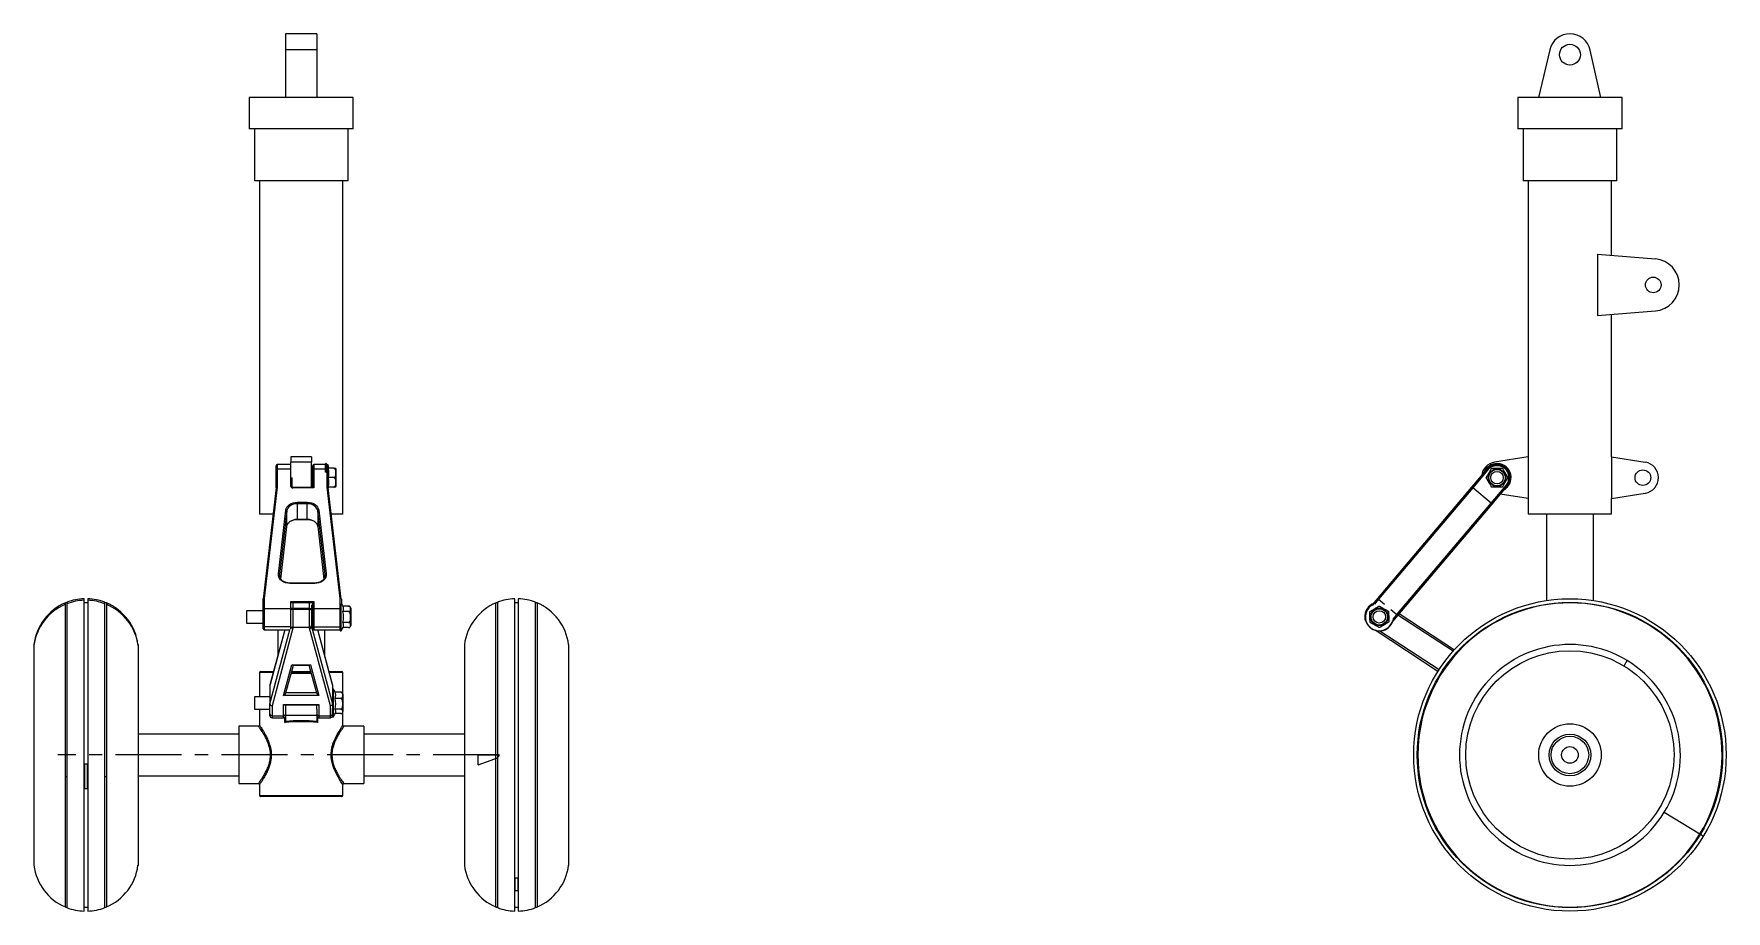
# Model space of a CAD drawing. Header units: millimetres. Extents: x 1 to 1184, y 0 to 836.
# Drawn here: x 286.6 to 611.5, y 415.4 to 583.8 of the extents above; entities that cross this region are included whole.
import ezdxf

# ---------------------------------------------------------------- set-up
doc = ezdxf.new("R2010")
doc.units = ezdxf.units.MM
doc.linetypes.add('CENTERX2', pattern=[20.32, 12.7, -2.54, 2.54, -2.54])

msp = doc.modelspace()

# ---------------------------------------------------------------- linework, layer by layer
at = {"color": 7, "linetype": 'Continuous', "lineweight": 25}
for p, q in [((340.9, 583.84), (334.9, 583.84)), ((334.9, 583.84), (334.9, 580.76)), ((340.9, 583.84), (340.9, 580.76)), ((340.9, 580.76), (334.9, 580.76)), ((334.9, 580.76), (334.9, 571.63)), ((340.9, 580.76), (340.9, 571.63)), ((577.59, 580.76), (575.42, 571.63)), ((587.42, 571.63), (585.38, 580.72)), ((327.9, 571.63), (327.9, 565.63)), ((347.9, 571.63), (327.9, 571.63)), ((347.9, 565.63), (347.9, 571.63)), ((571.48, 571.63), (571.48, 565.63)), ((591.48, 571.63), (571.48, 571.63)), ((591.48, 565.63), (591.48, 571.63)), ((347.9, 565.63), (327.9, 565.63)), ((328.9, 565.63), (328.9, 555.63)), ((346.9, 555.63), (346.9, 565.63)), ((591.48, 565.63), (571.48, 565.63)), ((572.48, 565.63), (572.48, 555.63)), ((590.48, 555.63), (590.48, 565.63)), ((346.9, 555.63), (328.9, 555.63)), ((329.9, 555.63), (329.9, 491.63)), ((345.9, 491.63), (345.9, 555.63)), ((590.48, 555.63), (572.48, 555.63)), ((573.48, 555.63), (573.48, 502.63)), ((589.48, 541.3), (589.48, 555.63)), ((586.77, 541.53), (586.77, 529.74)), ((586.77, 541.53), (597.89, 540.62)), ((586.77, 529.74), (597.89, 530.65)), ((589.48, 502.63), (589.48, 529.96)), ((333.1, 500.12), (333.1, 500.93)), ((335.9, 501.13), (333.3, 501.13)), ((333.3, 501.13), (333.3, 500.25)), ((339.9, 502.63), (335.9, 502.63)), ((335.9, 502.63), (335.9, 501.59)), ((339.9, 501.59), (335.9, 501.59)), ((335.9, 498.98), (335.9, 501.59)), ((339.9, 502.63), (339.9, 501.59)), ((339.9, 496.73), (339.9, 501.59)), ((340.1, 500.12), (340.1, 500.93)), ((342.56, 501.13), (340.3, 501.13)), ((340.3, 501.13), (340.3, 500.25)), ((342.56, 499.7), (342.56, 501.23)), ((342.74, 499.56), (342.74, 501.29)), ((342.9, 501.13), (342.85, 501.13)), ((342.9, 500.25), (342.9, 501.13)), ((343.1, 500.93), (343.1, 500.12)), ((344.16, 500.43), (343.1, 500.43)), ((573.48, 502.63), (567, 501.59)), ((569.09, 500.54), (568.96, 500.39)), ((573.48, 502.63), (573.48, 494.63)), ((589.48, 502.63), (595.95, 501.59)), ((589.48, 502.63), (589.48, 494.63)), ((333.1, 496.69), (333.1, 500.12)), ((333.3, 500.25), (333.3, 496.8)), ((335.9, 500.25), (333.3, 500.25)), ((335.9, 496.96), (335.9, 498.98)), ((336.1, 498.65), (336.1, 496.83)), ((340.1, 499.83), (339.9, 499.83)), ((339.9, 497.43), (340.1, 497.43)), ((340.1, 496.73), (340.1, 500.12)), ((340.3, 500.25), (340.3, 496.66)), ((342.56, 500.25), (340.3, 500.25)), ((342.9, 500.25), (342.85, 500.25)), ((342.9, 496.8), (342.9, 500.25)), ((343.1, 500.12), (343.1, 496.69)), ((344.16, 498.63), (343.1, 498.63)), ((344.56, 500.31), (344.56, 496.95)), ((562.66, 496.8), (565.57, 500.25)), ((565.72, 500.12), (562.82, 496.68)), ((565.57, 500.25), (565.72, 500.12)), ((566.33, 493.71), (569.23, 497.15)), ((569.39, 497.02), (569.23, 497.15)), ((333.1, 496.69), (330.6, 475.31)), ((333.3, 496.8), (330.8, 475.42)), ((340.14, 496.73), (336.3, 496.73)), ((336.3, 496.73), (336.3, 496.66)), ((340.3, 496.66), (336.3, 496.66)), ((337.13, 493.91), (339.06, 493.91)), ((337.13, 493.91), (337.13, 493.63)), ((339.06, 493.91), (339.06, 493.63)), ((345.4, 475.42), (342.9, 496.8)), ((344.16, 496.83), (343.1, 496.83)), ((345.59, 475.31), (343.1, 496.69)), ((544.58, 475.42), (562.66, 496.8)), ((562.82, 496.68), (544.74, 475.3)), ((566.33, 493.71), (562.82, 496.68)), ((569.39, 497.02), (566.48, 493.57)), ((573.48, 494.63), (568.1, 495.49)), ((573.48, 494.63), (573.48, 491.63)), ((589.48, 494.63), (595.95, 495.67)), ((589.48, 491.63), (589.48, 494.63)), ((332.51, 491.63), (329.9, 491.63)), ((333.51, 480.16), (334.94, 492.38)), ((335.14, 492.23), (333.71, 480.02)), ((335.14, 489.26), (335.14, 492.23)), ((337.13, 493.63), (337.13, 490.66)), ((339.06, 493.63), (337.13, 493.63)), ((337.13, 490.66), (339.06, 490.66)), ((337.13, 490.66), (337.13, 490.61)), ((339.06, 490.66), (339.06, 493.63)), ((339.06, 490.66), (339.06, 490.61)), ((342.49, 480.02), (341.06, 492.23)), ((341.06, 492.23), (341.06, 489.26)), ((341.26, 492.38), (342.68, 480.16)), ((345.9, 491.63), (343.69, 491.63)), ((548.26, 472.33), (566.33, 493.71)), ((566.48, 493.57), (548.4, 472.19)), ((589.48, 491.63), (573.48, 491.63)), ((576.98, 491.63), (576.98, 475.05)), ((585.98, 475.05), (585.98, 491.63)), ((333.96, 479.17), (335.14, 489.26)), ((333.96, 479.17), (335.13, 489.25)), ((335.13, 489.25), (335.14, 489.26)), ((337.13, 490.61), (339.06, 490.61)), ((341.06, 489.26), (341.06, 489.25)), ((341.06, 489.26), (342.24, 479.16)), ((341.06, 489.25), (342.24, 479.16)), ((333.71, 480.02), (333.71, 479.74)), ((340.49, 478.4), (335.7, 478.4)), ((335.7, 478.4), (335.7, 478.33)), ((340.49, 478.33), (335.7, 478.33)), ((340.49, 478.4), (340.49, 478.33)), ((342.49, 479.76), (342.49, 480.02)), ((342.49, 479.7), (342.49, 480.02)), ((292.91, 474.59), (292.63, 474.59)), ((292.63, 474.3), (292.63, 474.59)), ((292.91, 474.71), (292.91, 474.42)), ((292.91, 474.42), (292.91, 416.08)), ((296.21, 475.09), (296.21, 475.39)), ((296.21, 415.4), (296.21, 475.09)), ((296.91, 474.59), (296.21, 474.59)), ((296.91, 475.39), (296.91, 475.09)), ((296.91, 475.09), (296.91, 415.4)), ((300.21, 474.42), (300.21, 474.71)), ((300.5, 474.59), (300.21, 474.59)), ((300.21, 416.08), (300.21, 474.42)), ((300.5, 474.59), (300.5, 474.3)), ((330.6, 473.39), (330.6, 475.29)), ((330.8, 475.42), (330.8, 473.52)), ((335.9, 474.88), (340.3, 474.88)), ((335.9, 473.52), (335.9, 474.88)), ((336.1, 474.6), (336.1, 474.52)), ((340.1, 474.6), (336.1, 474.6)), ((336.3, 474.59), (336.3, 473.52)), ((339.5, 473.52), (339.5, 474.59)), ((340.1, 473.39), (340.1, 474.6)), ((340.3, 474.88), (340.3, 473.52)), ((345.4, 474.06), (345.4, 475.42)), ((345.6, 475.29), (345.6, 474.36)), ((375.58, 474.59), (375.29, 474.59)), ((375.29, 416.19), (375.29, 474.59)), ((375.58, 474.71), (375.58, 416.08)), ((378.88, 415.4), (378.88, 475.39)), ((379.58, 474.59), (378.88, 474.59)), ((379.58, 475.39), (379.58, 415.4)), ((382.88, 416.08), (382.88, 474.71)), ((383.17, 474.59), (382.88, 474.59)), ((383.17, 474.59), (383.17, 416.19)), ((543.63, 474.3), (544.58, 475.42)), ((544.73, 475.29), (543.95, 474.36)), ((544.58, 475.42), (544.73, 475.29)), ((544.74, 475.3), (544.73, 475.29)), ((545.84, 474.35), (544.73, 475.29)), ((544.74, 475.3), (545.89, 474.33)), ((292.63, 441.27), (292.63, 474.3)), ((300.5, 474.3), (300.5, 441.27)), ((330.6, 473.09), (327.4, 473.09)), ((327.4, 473.09), (327.4, 470.71)), ((330.6, 470.15), (330.6, 473.39)), ((330.8, 473.52), (330.8, 469.99)), ((330.8, 473.52), (335.9, 473.52)), ((335.9, 469.99), (335.9, 473.52)), ((335.9, 473.52), (335.91, 473.52)), ((336.3, 473.52), (336.3, 473.35)), ((339.5, 473.52), (336.3, 473.52)), ((336.3, 473.35), (336.3, 469.89)), ((336.3, 473.35), (339.5, 473.35)), ((339.5, 473.35), (339.5, 473.52)), ((339.5, 469.89), (339.5, 473.35)), ((339.9, 474.24), (339.9, 473.3)), ((339.9, 473.3), (339.9, 473.13)), ((339.9, 473.13), (339.9, 470.22)), ((340.1, 473.1), (339.9, 473.1)), ((340.1, 470.15), (340.1, 473.39)), ((340.3, 473.52), (340.3, 469.99)), ((340.3, 473.52), (345.4, 473.52)), ((345.4, 469.3), (345.4, 474.06)), ((345.58, 474.18), (345.58, 474.34)), ((345.58, 469.25), (345.58, 474.18)), ((347, 473.98), (345.91, 473.98)), ((347, 472.91), (345.91, 472.91)), ((347.4, 473.58), (347.4, 470.23)), ((542.49, 473.35), (542.6, 473.52)), ((542.57, 473.3), (542.49, 473.35)), ((542.6, 473.52), (542.68, 473.46)), ((543.51, 474.18), (543.82, 474.34)), ((547.11, 473.31), (548.26, 472.33)), ((548.25, 472.32), (547.13, 473.26)), ((548.4, 472.19), (547.45, 471.07)), ((547.46, 471.39), (548.25, 472.32)), ((548.26, 472.33), (548.25, 472.32)), ((548.25, 472.32), (548.4, 472.19)), ((559.03, 465.29), (548.42, 472.22)), ((548.68, 472.53), (559.3, 465.59)), ((327.4, 470.71), (330.6, 470.71)), ((330.6, 469.6), (330.6, 470.15)), ((335.9, 469.99), (330.8, 469.99)), ((330.8, 469.99), (330.8, 469.4)), ((330.8, 469.4), (335.7, 469.4)), ((331.9, 455.18), (335.72, 469.41)), ((334.73, 469.4), (331.9, 458.86)), ((334.72, 469.4), (331.91, 458.94)), ((336.3, 469.71), (332.3, 454.83)), ((333.4, 469.4), (333.4, 464.48)), ((335.9, 469.56), (335.9, 469.99)), ((339.5, 469.89), (336.3, 469.89)), ((336.3, 469.89), (336.3, 469.71)), ((339.5, 469.71), (339.5, 469.89)), ((343.5, 454.83), (339.5, 469.71)), ((339.9, 470.7), (340.1, 470.7)), ((339.9, 470.22), (339.9, 470.06)), ((339.9, 470.06), (343.9, 455.18)), ((340.1, 469.6), (340.1, 470.15)), ((340.3, 469.99), (345.4, 469.99)), ((340.3, 469.99), (340.3, 469.4)), ((340.3, 469.4), (345.4, 469.4)), ((343.9, 458.86), (341.06, 469.4)), ((343.89, 458.94), (341.07, 469.4)), ((342.4, 464.48), (342.4, 469.4)), ((347, 470.83), (345.91, 470.83)), ((347, 469.83), (345.91, 469.83)), ((347.12, 469.85), (347.15, 469.86)), ((556.14, 461.44), (544.07, 469.33)), ((544.99, 469.21), (556.35, 461.78)), ((286.56, 466.59), (286.56, 466.38)), ((286.56, 466.38), (286.56, 442.4)), ((306.56, 466.59), (306.56, 466.38)), ((306.56, 466.38), (306.56, 442.4)), ((369.23, 466.59), (369.23, 424.19)), ((389.23, 466.59), (389.23, 424.19)), ((330.1, 461.39), (332.57, 461.39)), ((334.51, 456.81), (336.1, 462.72)), ((334.97, 457.29), (336.41, 462.66)), ((336.07, 461.39), (339.72, 461.39)), ((336.1, 462.72), (339.69, 462.72)), ((336.29, 462.66), (339.5, 462.66)), ((339.38, 462.66), (340.83, 457.29)), ((339.69, 462.72), (341.28, 456.81)), ((343.23, 461.39), (345.7, 461.39)), ((591.86, 462.49), (592.48, 463.51)), ((329.9, 461.19), (329.9, 456.58)), ((332.51, 461.19), (329.9, 461.19)), ((331.9, 458.86), (331.9, 455.18)), ((339.82, 461.05), (335.98, 461.05)), ((339.77, 461.23), (336.02, 461.23)), ((345.9, 461.19), (343.28, 461.19)), ((343.9, 458.86), (343.9, 455.18)), ((345.9, 457.07), (345.9, 461.19)), ((331.9, 456.58), (328.9, 456.58)), ((328.9, 456.58), (328.9, 454.2)), ((331.9, 453.27), (331.9, 455.18)), ((334.5, 452.93), (334.5, 455.06)), ((334.5, 455.06), (341.3, 455.06)), ((341.28, 456.81), (334.51, 456.81)), ((334.71, 455), (341.08, 455)), ((334.9, 455), (334.9, 454.2)), ((334.99, 457.37), (340.81, 457.37)), ((340.9, 454.2), (340.9, 455)), ((341.3, 455.06), (341.3, 452.93)), ((343.9, 455.18), (343.9, 454.31)), ((344.08, 455.12), (344.08, 458.05)), ((344.08, 452.74), (344.08, 455.12)), ((345.5, 457.46), (344.41, 457.46)), ((345.5, 456.24), (344.41, 456.24)), ((345.9, 457.07), (345.9, 453.71)), ((328.9, 454.2), (331.9, 454.2)), ((329.9, 454.2), (329.9, 451.09)), ((331.9, 452.92), (331.9, 453.27)), ((332.3, 454.83), (332.3, 452.93)), ((332.3, 452.93), (334.5, 452.93)), ((332.3, 452.93), (332.3, 452.52)), ((332.3, 452.52), (334.5, 452.52)), ((334.5, 452.52), (334.5, 452.93)), ((334.77, 451.6), (334.77, 452.64)), ((334.9, 454.2), (334.9, 452.98)), ((340.9, 452.98), (334.9, 452.98)), ((334.9, 452.98), (334.9, 451.81)), ((334.9, 451.8), (334.9, 451.81)), ((340.9, 454.2), (340.9, 452.98)), ((340.9, 452.98), (340.9, 451.81)), ((340.9, 451.81), (340.9, 451.8)), ((341.02, 452.64), (341.02, 451.6)), ((341.3, 452.93), (343.5, 452.93)), ((341.3, 452.93), (341.3, 452.52)), ((341.3, 452.52), (343.5, 452.52)), ((343.5, 452.93), (343.5, 454.83)), ((343.5, 452.52), (343.5, 452.93)), ((343.9, 452.79), (343.9, 454.31)), ((345.5, 454.17), (344.41, 454.17)), ((345.5, 453.33), (344.42, 453.33)), ((345.9, 451.09), (345.9, 453.71)), ((325.9, 449.39), (306.56, 449.39)), ((329.7, 450.89), (325.9, 450.89)), ((325.9, 450.89), (325.9, 439.89)), ((349.9, 450.89), (346.1, 450.89)), ((349.9, 450.89), (349.9, 439.89)), ((369.23, 449.39), (349.9, 449.39)), ((286.56, 442.4), (286.56, 424.19)), ((296.32, 443.68), (296.8, 443.68)), ((296.32, 441.27), (296.32, 443.68)), ((296.8, 443.68), (296.8, 441.27)), ((306.56, 442.4), (306.56, 424.19)), ((583.39, 441.89), (583.4, 441.89)), ((292.63, 416.19), (292.63, 441.27)), ((292.63, 441.27), (292.91, 441.27)), ((296.21, 441.27), (296.32, 441.27)), ((296.32, 438.9), (296.32, 441.27)), ((296.8, 438.9), (296.32, 438.9)), ((296.8, 441.27), (296.8, 438.9)), ((296.8, 441.27), (296.91, 441.27)), ((300.21, 441.27), (300.5, 441.27)), ((300.5, 441.27), (300.5, 416.19)), ((306.56, 441.39), (325.9, 441.39)), ((325.9, 439.89), (329.71, 439.89)), ((329.9, 439.71), (329.9, 437.59)), ((345.9, 437.59), (345.9, 439.71)), ((346.08, 439.89), (349.9, 439.89)), ((349.9, 441.39), (369.23, 441.39)), ((582.9, 441.66), (582.9, 441.66)), ((329.9, 437.59), (337.9, 437.59)), ((337.9, 437.39), (330.1, 437.39)), ((337.9, 437.59), (345.9, 437.59)), ((345.7, 437.39), (337.9, 437.39)), ((599.6, 434.39), (606.43, 430.23)), ((606.53, 430.17), (607.11, 429.82)), ((378.99, 419.27), (378.99, 421.78)), ((378.99, 421.78), (379.47, 421.78)), ((379.47, 419.27), (378.99, 419.27)), ((379.47, 421.78), (379.47, 419.27)), ((292.63, 416.19), (292.91, 416.19)), ((296.21, 416.19), (296.91, 416.19)), ((300.21, 416.19), (300.5, 416.19)), ((375.29, 416.19), (375.58, 416.19)), ((378.88, 416.19), (379.58, 416.19)), ((382.88, 416.19), (383.17, 416.19))]:
    msp.add_line(p, q, dxfattribs=at)
at = {"color": 7, "linetype": 'CENTERX2'}
msp.add_line((375.9, 445.39), (291.2, 445.39), dxfattribs=at)
at = {"color": 7, "linetype": 'Continuous'}
for p, q in [((371.9, 443.49), (371.9, 445.39)), ((371.9, 445.39), (373.9, 445.39)), ((373.9, 445.39), (375.9, 445.39)), ((371.9, 443.49), (375.1, 444.63))]:
    msp.add_line(p, q, dxfattribs=at)
at = {"color": 7, "linetype": 'Continuous', "lineweight": 25, "flags": 128}
for points in [[(342.85, 501.13), (342.81, 501.19), (342.74, 501.29)], [(333.3, 500.25), (333.26, 500.24), (333.22, 500.24), (333.19, 500.22), (333.15, 500.21), (333.13, 500.19), (333.11, 500.17), (333.1, 500.14), (333.1, 500.12)], [(340.3, 500.25), (340.26, 500.24), (340.22, 500.24), (340.19, 500.22), (340.15, 500.21), (340.13, 500.19), (340.11, 500.17), (340.1, 500.14), (340.1, 500.12)], [(342.9, 500.25), (342.94, 500.24), (342.97, 500.24), (343.01, 500.22), (343.04, 500.21), (343.06, 500.19), (343.08, 500.17), (343.09, 500.14), (343.1, 500.12)], [(334.94, 492.38), (335.01, 492.68), (335.16, 492.97), (335.37, 493.24), (335.64, 493.47), (335.97, 493.65), (336.33, 493.79), (336.72, 493.88), (337.13, 493.91)], [(336.1, 496.83), (336.09, 496.86), (336.08, 496.88), (336.06, 496.91), (336.04, 496.92), (336.01, 496.94), (335.97, 496.95), (335.94, 496.96), (335.9, 496.96)], [(339.06, 493.91), (339.47, 493.88), (339.86, 493.79), (340.23, 493.65), (340.55, 493.47), (340.82, 493.24), (341.04, 492.97), (341.18, 492.68), (341.26, 492.38)], [(337.13, 493.63), (336.76, 493.6), (336.4, 493.52), (336.07, 493.4), (335.78, 493.23), (335.53, 493.02), (335.33, 492.78), (335.2, 492.51), (335.14, 492.23)], [(335.14, 489.26), (335.2, 489.54), (335.33, 489.81), (335.53, 490.05), (335.78, 490.26), (336.07, 490.43), (336.4, 490.55), (336.76, 490.63), (337.13, 490.66)], [(341.06, 492.23), (340.99, 492.51), (340.86, 492.78), (340.66, 493.02), (340.41, 493.23), (340.12, 493.4), (339.79, 493.52), (339.43, 493.6), (339.06, 493.63)], [(339.06, 490.66), (339.43, 490.63), (339.79, 490.55), (340.12, 490.43), (340.41, 490.26), (340.66, 490.05), (340.86, 489.81), (340.99, 489.54), (341.06, 489.26)], [(335.7, 478.33), (335.3, 478.36), (334.91, 478.44), (334.54, 478.58), (334.22, 478.77), (333.95, 478.99), (333.73, 479.26), (333.58, 479.54), (333.51, 479.85), (333.51, 480.16)], [(333.71, 480.02), (333.71, 479.7), (333.72, 479.68)], [(342.68, 480.16), (342.68, 479.85), (342.61, 479.54), (342.46, 479.26), (342.25, 478.99), (341.97, 478.77), (341.65, 478.58), (341.29, 478.44), (340.9, 478.36), (340.49, 478.33)], [(330.6, 475.29), (330.6, 475.32), (330.61, 475.34), (330.63, 475.36), (330.65, 475.38), (330.69, 475.4), (330.72, 475.41), (330.76, 475.42), (330.8, 475.42)], [(330.6, 475.31), (330.6, 475.33), (330.61, 475.35), (330.63, 475.37), (330.66, 475.39), (330.69, 475.41), (330.72, 475.42), (330.76, 475.42), (330.8, 475.42)], [(345.4, 475.42), (345.44, 475.42), (345.47, 475.41), (345.51, 475.4), (345.54, 475.38), (345.56, 475.36), (345.58, 475.34), (345.59, 475.32), (345.6, 475.29)], [(345.4, 475.42), (345.43, 475.42), (345.47, 475.42), (345.51, 475.41), (345.54, 475.39), (345.56, 475.37), (345.58, 475.35), (345.59, 475.33), (345.59, 475.31)], [(330.6, 473.39), (330.6, 473.41), (330.61, 473.44), (330.63, 473.46), (330.65, 473.48), (330.69, 473.5), (330.72, 473.51), (330.76, 473.52), (330.8, 473.52)], [(339.5, 473.52), (339.57, 473.51), (339.65, 473.5), (339.72, 473.48), (339.78, 473.45), (339.83, 473.42), (339.87, 473.38), (339.89, 473.34), (339.9, 473.3)], [(339.9, 473.13), (339.89, 473.17), (339.87, 473.21), (339.83, 473.25), (339.78, 473.28), (339.72, 473.31), (339.65, 473.33), (339.57, 473.34), (339.5, 473.35)], [(340.1, 473.39), (340.1, 473.41), (340.11, 473.44), (340.13, 473.46), (340.15, 473.48), (340.19, 473.5), (340.22, 473.51), (340.26, 473.52), (340.3, 473.52)], [(345.89, 439.71), (345.86, 439.74), (345.74, 439.93), (345.53, 440.25), (345.27, 440.67), (344.96, 441.19), (344.59, 441.87), (344.23, 442.67), (343.97, 443.4), (343.76, 444.21), (343.67, 444.89), (343.65, 445.61), (343.72, 446.31), (343.86, 447), (344.12, 447.83), (344.45, 448.61), (344.8, 449.31), (345.15, 449.92), (345.42, 450.37), (345.65, 450.73), (345.75, 450.87), (345.86, 451.04), (345.9, 451.09), (345.9, 451.09)]]:
    msp.add_lwpolyline(points, dxfattribs=at)
at = {"color": 7, "linetype": 'Continuous', "flags": 128}
msp.add_lwpolyline([(375.1, 444.63), (375.27, 444.7), (375.43, 444.78), (375.57, 444.87), (375.68, 444.97), (375.78, 445.07), (375.84, 445.17), (375.88, 445.28), (375.9, 445.39)], dxfattribs=at)
at = {"color": 7, "linetype": 'Continuous', "lineweight": 25}
for centre, radius in [((581.48, 579.84), 2), ((597.48, 535.63), 1.5), ((567.48, 498.63), 1.68), ((567.48, 498.63), 1.57), ((567.48, 498.63), 1.19), ((595.48, 498.63), 1.5), ((581.48, 445.39), 29.99), ((581.48, 445.39), 29.32), ((544.88, 471.9), 1.68), ((544.88, 471.9), 1.57), ((544.88, 471.9), 1.19), ((581.48, 445.39), 20), ((581.48, 445.39), 6), ((581.48, 445.39), 4), ((581.48, 445.39), 3.6), ((581.48, 445.39), 1.6)]:
    msp.add_circle(centre, radius, dxfattribs=at)
for centre, radius, start, end in [((581.48, 579.84), 4, 12.6355, 166.6411), ((597.48, 535.63), 5, 274.6842, 85.3158), ((333.3, 500.93), 0.2, 90, 180), ((340.3, 500.93), 0.2, 90, 180), ((342.66, 501.23), 0.1, 34.2055, 180), ((342.9, 500.93), 0.2, 0, 90), ((338.84, 498.63), 4.73, 22.3927, 25.6225), ((339.91, 499.53), 3.29, 345.2663, 14.7337), ((344.16, 500.31), 0.4, 0, 17.7185), ((567.48, 498.63), 3, 99.1062, 173.3467), ((567.48, 498.63), 2.7, 297.5978, 161.981), ((567.48, 498.63), 2.66, 90, 159.5373), ((567.48, 498.63), 2.5, 49.7894, 139.7894), ((567.48, 498.63), 2.3, 49.7894, 139.7894), ((567.48, 498.63), 2.66, 300.0415, 90), ((567.48, 498.63), 2.3, 319.7894, 49.7894), ((567.48, 498.63), 2.5, 319.7894, 49.7894), ((595.48, 498.63), 3, 279.1062, 80.8938), ((339.91, 497.73), 3.29, 345.2663, 14.7337), ((336.25, 497.02), 0.362, 188.6605, 276.6033), ((338.84, 498.63), 4.72, 334.6326, 337.6073), ((344.16, 496.95), 0.4, 342.2994, 0), ((334.95, 492.19), 0.191, 14.3569, 94.411), ((341.24, 492.19), 0.191, 85.589, 165.6431), ((333.52, 479.97), 0.191, 14.3569, 94.411), ((342.67, 479.97), 0.191, 85.589, 165.6431), ((296.56, 465.31), 10.08, 112.9788, 172.6956), ((296.56, 465.31), 10.08, 91.9895, 111.2254), ((296.56, 464.92), 10.17, 91.9644, 111.0243), ((296.56, 465.31), 10.08, 68.7746, 88.0105), ((296.56, 464.92), 10.17, 68.9757, 88.0356), ((296.56, 465.31), 10.08, 7.3044, 67.0212), ((330.8, 475.29), 0.2, 173.3315, 180), ((341.67, 471.9), 4.72, 25.819, 34.2055), ((345.4, 475.29), 0.2, 0, 6.6685), ((379.23, 465.31), 10.08, 112.9788, 172.6956), ((379.23, 465.31), 10.08, 91.9895, 111.2254), ((379.23, 465.31), 10.08, 68.7746, 88.0105), ((379.23, 465.31), 10.08, 7.3044, 67.0212), ((544.69, 472.15), 2.5, 111.2279, 146.8389), ((544.33, 474.9), 0.578, 44.8636, 64.8793), ((581.48, 445.39), 29.2, 58.7233, 328.7233), ((296.47, 465.08), 10, 112.6263, 172.4924), ((296.65, 465.08), 10, 7.5076, 67.3737), ((336.25, 473.07), 0.444, 84.6135, 140.9442), ((336.24, 472.94), 0.409, 81.9718, 143.5858), ((344.83, 473.45), 1.21, 333.7948, 26.2052), ((341.67, 471.87), 4.37, 346.2364, 13.7636), ((347, 473.58), 0.4, 0, 56.0327), ((544.58, 471.98), 2.5, 146.8389, 218.2206), ((544.88, 471.9), 2.7, 116.1378, 211.008), ((544.88, 471.9), 2.66, 121.008, 346.0845), ((544.88, 471.9), 2.7, 211.008, 343.441), ((547.92, 471.86), 0.578, 34.6995, 54.7152), ((330.78, 470.17), 0.181, 188.6605, 276.6033), ((330.8, 469.6), 0.2, 180, 270), ((335.9, 470.24), 0.249, 269.7297, 291.8905), ((336.29, 470.32), 0.43, 226.4198, 271.1725), ((339.53, 470.26), 0.372, 265.3842, 354.4836), ((340.28, 470.17), 0.181, 188.6605, 276.6033), ((340.3, 469.6), 0.2, 180, 270), ((345.5, 469.3), 0.1, 180, 325.7945), ((341.67, 471.9), 4.72, 325.7945, 334.181), ((344.96, 470.33), 1.08, 332.2381, 27.7619), ((347, 470.23), 0.4, 307.8841, 0), ((581.48, 445.39), 29.2, 328.7233, 58.7233), ((581.48, 445.39), 21.2, 58.7233, 328.7233), ((330.1, 461.19), 0.2, 90, 180), ((345.7, 461.19), 0.2, 0, 90), ((581.48, 445.39), 21.2, 328.7233, 58.7233), ((344, 457.99), 0.1, 34.2055, 180), ((340.17, 455.39), 4.72, 25.9486, 34.2055), ((342.99, 456.85), 1.55, 336.8369, 23.1631), ((340.22, 455.21), 4.32, 346.1666, 13.8334), ((345.5, 457.07), 0.4, 0, 48.0958), ((332.27, 453.3), 0.372, 185.5164, 274.6158), ((332.3, 452.92), 0.4, 180, 270), ((334.53, 453.3), 0.372, 265.3842, 354.4836), ((334.5, 452.92), 0.4, 270, 0), ((341.27, 453.3), 0.372, 185.5164, 274.6158), ((341.3, 452.92), 0.4, 180, 270), ((343.53, 453.3), 0.372, 265.3842, 354.4836), ((343.5, 452.92), 0.4, 270, 0), ((344, 452.79), 0.1, 180, 325.7945), ((340.17, 455.39), 4.72, 325.7945, 335.3316), ((343.76, 453.75), 0.78, 334.8651, 32.8002), ((345.5, 453.71), 0.4, 311.9792, 0), ((330.1, 437.59), 0.2, 180, 270), ((345.7, 437.59), 0.2, 270, 0), ((296.56, 425.48), 10.08, 187.3044, 247.0212), ((296.56, 425.48), 10.08, 292.9788, 352.6956), ((379.23, 425.48), 10.08, 187.3044, 247.0212), ((379.23, 425.48), 10.08, 292.9788, 352.6956), ((296.56, 425.48), 10.08, 248.7746, 268.0105), ((296.56, 425.48), 10.08, 271.9895, 291.2254), ((379.23, 425.48), 10.08, 248.7746, 268.0105), ((379.23, 425.48), 10.08, 271.9895, 291.2254)]:
    msp.add_arc(centre, radius, start, end, dxfattribs=at)
for centre, major_axis, ratio, start_param, end_param in [((333.3, 496.67), (0.2, -0.012), 0.644322, 1.608317, 3.179113), ((340.3, 496.53), (-0.188, 0.188), 0.366053, 5.063293, 5.932281), ((342.9, 496.67), (0.2, 0.012), 0.644322, 6.245665, 7.816461), ((562.81, 496.67), (0.153, -0.129), 0.044554, 1.570796, 3.141593), ((566.32, 493.7), (0.153, -0.129), 0.044554, 0, 1.570796), ((335.9, 474.75), (-0.188, 0.188), 0.366053, 3.492497, 5.063293), ((340.3, 474.75), (0.188, 0.188), 0.366053, 1.219892, 2.790689), ((339.9, 471.9), (-0.12, 1.5), 0.122279, 5.6297, 5.694431), ((336.3, 470.05), (0.398, -0.053), 0.832738, 3.992704, 4.821914), ((339.5, 470.05), (0.398, 0.053), 0.832738, 4.602864, 6.173661), ((339.9, 471.9), (-0.12, 1.5), 0.122279, 2.552839, 3.688612), ((336.1, 463.06), (-0.284, 0.37), 0.530787, 2.176334, 2.755104), ((339.69, 463.06), (0.284, 0.37), 0.530787, 3.528081, 4.106851), ((332.3, 458.85), (0.398, -0.053), 0.832738, 3.032068, 3.251117), ((343.5, 458.85), (0.398, 0.053), 0.832738, 6.173661, 6.39271), ((332.3, 455.16), (0.398, -0.053), 0.832738, 3.251117, 4.821914), ((334.5, 455.4), (0.352, -0.352), 0.541137, 5.208402, 5.787172), ((334.51, 457.15), (0.429, 0.329), 0.530787, 4.325901, 5.677647), ((341.28, 457.15), (0.429, -0.329), 0.530787, 3.747131, 5.098877), ((341.3, 455.4), (0.352, 0.352), 0.541137, 3.637606, 4.216376), ((343.5, 455.16), (0.398, 0.053), 0.832738, 4.602864, 6.173661), ((337.9, 449.59), (8, 0), 0.271927, 1.1699, 1.971693), ((337.9, 449.79), (8.2, 0), 0.265295, 1.196246, 1.945346)]:
    msp.add_ellipse(centre, major_axis=major_axis, ratio=ratio, start_param=start_param, end_param=end_param, dxfattribs=at)
for points, knots in [([(344.16, 498.63), (344.18, 498.63), (344.23, 498.64), (344.31, 498.68), (344.39, 498.76), (344.48, 498.91), (344.52, 499.13), (344.54, 499.4), (344.54, 499.68), (344.52, 499.97), (344.47, 500.17), (344.38, 500.32), (344.31, 500.39), (344.23, 500.43), (344.18, 500.43), (344.16, 500.43)], [0, 0, 0, 0, 0.029605, 0.059096, 0.106785, 0.187631, 0.302195, 0.419731, 0.588459, 0.70541, 0.839101, 0.888909, 0.939057, 0.971771, 1, 1, 1, 1]), ([(344.16, 500.43), (344.17, 500.43), (344.19, 500.43), (344.25, 500.43), (344.33, 500.43), (344.42, 500.43), (344.5, 500.43), (344.53, 500.43), (344.55, 500.43), (344.54, 500.43), (344.54, 500.43)], [0, 0, 0, 0, 0.0131307, 0.070187, 0.1439725, 0.2539443, 0.4534421, 0.7242907, 0.9998445, 1, 1, 1, 1]), ([(565.4, 498.63), (565.4, 498.63), (565.4, 498.64), (565.42, 498.68), (565.47, 498.76), (565.56, 498.91), (565.68, 499.13), (565.84, 499.4), (566, 499.68), (566.17, 499.97), (566.29, 500.17), (566.37, 500.32), (566.41, 500.39), (566.43, 500.43), (566.44, 500.43), (566.44, 500.43)], [0, 0, 0, 0, 0.029605, 0.059096, 0.106785, 0.187631, 0.302195, 0.419731, 0.588459, 0.70541, 0.839101, 0.888909, 0.939057, 0.971771, 1, 1, 1, 1]), ([(566.44, 500.43), (566.44, 500.43), (566.44, 500.43), (566.45, 500.43), (566.51, 500.43), (566.63, 500.43), (566.85, 500.43), (567.15, 500.43), (567.48, 500.43), (567.81, 500.43), (568.1, 500.43), (568.32, 500.43), (568.43, 500.43), (568.49, 500.43), (568.51, 500.43), (568.52, 500.43), (568.52, 500.43)], [0, 0, 0, 0, 0.006566, 0.035095, 0.071988, 0.126976, 0.226728, 0.362156, 0.499937, 0.639833, 0.781274, 0.867099, 0.919623, 0.95775, 0.988085, 1, 1, 1, 1]), ([(568.52, 500.43), (568.52, 500.43), (568.52, 500.43), (568.54, 500.39), (568.59, 500.31), (568.68, 500.15), (568.8, 499.94), (568.96, 499.66), (569.12, 499.38), (569.29, 499.1), (569.41, 498.89), (569.49, 498.75), (569.53, 498.68), (569.55, 498.64), (569.55, 498.63), (569.56, 498.63)], [0, 0, 0, 0, 0.029605, 0.059096, 0.106785, 0.187631, 0.302195, 0.419731, 0.588459, 0.70541, 0.839101, 0.888909, 0.939057, 0.971771, 1, 1, 1, 1]), ([(344.16, 496.83), (344.18, 496.83), (344.23, 496.84), (344.31, 496.88), (344.39, 496.96), (344.48, 497.11), (344.52, 497.33), (344.54, 497.6), (344.54, 497.88), (344.52, 498.17), (344.47, 498.37), (344.38, 498.52), (344.31, 498.59), (344.23, 498.63), (344.18, 498.63), (344.16, 498.63)], [0, 0, 0, 0, 0.029605, 0.059096, 0.106785, 0.187631, 0.302195, 0.419731, 0.588459, 0.70541, 0.839101, 0.888909, 0.939057, 0.971771, 1, 1, 1, 1]), ([(566.44, 496.83), (566.44, 496.83), (566.43, 496.84), (566.41, 496.88), (566.37, 496.96), (566.28, 497.11), (566.15, 497.33), (565.99, 497.6), (565.83, 497.88), (565.67, 498.17), (565.55, 498.37), (565.46, 498.52), (565.42, 498.59), (565.4, 498.63), (565.4, 498.63), (565.4, 498.63)], [0, 0, 0, 0, 0.029605, 0.059096, 0.106785, 0.187631, 0.302195, 0.419731, 0.588459, 0.70541, 0.839101, 0.888909, 0.939057, 0.971771, 1, 1, 1, 1]), ([(569.56, 498.63), (569.55, 498.63), (569.55, 498.63), (569.53, 498.59), (569.48, 498.51), (569.39, 498.35), (569.27, 498.14), (569.11, 497.86), (568.95, 497.58), (568.78, 497.3), (568.67, 497.09), (568.58, 496.95), (568.54, 496.88), (568.52, 496.84), (568.52, 496.83), (568.52, 496.83)], [0, 0, 0, 0, 0.029605, 0.059096, 0.106785, 0.187631, 0.302195, 0.419731, 0.588459, 0.70541, 0.839101, 0.888909, 0.939057, 0.971771, 1, 1, 1, 1]), ([(336.3, 496.73), (336.28, 496.73), (336.24, 496.73), (336.18, 496.75), (336.13, 496.78), (336.1, 496.81), (336.1, 496.82), (336.1, 496.83), (336.1, 496.83)], [0, 0, 0, 0, 0.129111, 0.310145, 0.491279, 0.675395, 0.884641, 1, 1, 1, 1]), ([(344.54, 496.83), (344.54, 496.83), (344.55, 496.83), (344.53, 496.83), (344.5, 496.83), (344.42, 496.83), (344.34, 496.83), (344.27, 496.83), (344.2, 496.83), (344.17, 496.83), (344.16, 496.83)], [0, 0, 0, 0, 0.000047, 0.2797914, 0.5626246, 0.7342431, 0.8392741, 0.9155155, 0.9761739, 1, 1, 1, 1]), ([(568.52, 496.83), (568.52, 496.83), (568.52, 496.83), (568.5, 496.83), (568.45, 496.83), (568.32, 496.83), (568.1, 496.83), (567.8, 496.83), (567.48, 496.83), (567.14, 496.83), (566.85, 496.83), (566.64, 496.83), (566.52, 496.83), (566.46, 496.83), (566.44, 496.83), (566.44, 496.83), (566.44, 496.83)], [0, 0, 0, 0, 0.006566, 0.035095, 0.071988, 0.126976, 0.226728, 0.362156, 0.499937, 0.639833, 0.781274, 0.867099, 0.919623, 0.95775, 0.988085, 1, 1, 1, 1]), ([(335.13, 489.25), (335.14, 489.3), (335.16, 489.42), (335.21, 489.57), (335.27, 489.67), (335.28, 489.68)], [0, 0, 0, 0, 0.288418, 0.884653, 1, 1, 1, 1]), ([(335.28, 489.68), (335.32, 489.75), (335.4, 489.89), (335.6, 490.09), (335.85, 490.28), (336.15, 490.43), (336.47, 490.53), (336.8, 490.6), (337.02, 490.61), (337.13, 490.61)], [0, 0, 0, 0, 0.12329, 0.27445, 0.424186, 0.573165, 0.721819, 0.870339, 1, 1, 1, 1]), ([(339.06, 490.61), (339.13, 490.61), (339.3, 490.6), (339.6, 490.56), (339.93, 490.47), (340.23, 490.34), (340.5, 490.17), (340.72, 489.97), (340.89, 489.74), (341.01, 489.5), (341.04, 489.34), (341.06, 489.25)], [0, 0, 0, 0, 0.060511, 0.178191, 0.295858, 0.413383, 0.530814, 0.648277, 0.766095, 0.88481, 1, 1, 1, 1]), ([(335.7, 478.4), (335.64, 478.4), (335.46, 478.4), (335.17, 478.45), (334.83, 478.54), (334.53, 478.67), (334.26, 478.84), (334.04, 479.04), (333.87, 479.27), (333.76, 479.49), (333.73, 479.63), (333.72, 479.69)], [0, 0, 0, 0, 0.062353, 0.183616, 0.304865, 0.425968, 0.546974, 0.668013, 0.789418, 0.911747, 1, 1, 1, 1]), ([(342.48, 479.77), (342.48, 479.72), (342.46, 479.58), (342.38, 479.36), (342.22, 479.12), (342.01, 478.91), (341.76, 478.73), (341.46, 478.58), (341.14, 478.47), (340.81, 478.41), (340.59, 478.4), (340.49, 478.4)], [0, 0, 0, 0, 0.072159, 0.194024, 0.314497, 0.433387, 0.551178, 0.668388, 0.785351, 0.902211, 1, 1, 1, 1]), ([(347, 472.91), (347, 472.91), (347.03, 472.91), (347.09, 472.92), (347.17, 472.95), (347.26, 473.01), (347.34, 473.13), (347.37, 473.28), (347.38, 473.45), (347.37, 473.62), (347.34, 473.77), (347.26, 473.88), (347.18, 473.94), (347.1, 473.97), (347.04, 473.98), (347.01, 473.98), (347, 473.98)], [0, 0, 0, 0, 0.006566, 0.035095, 0.071988, 0.126976, 0.226728, 0.362156, 0.499937, 0.639833, 0.781274, 0.867099, 0.919623, 0.95775, 0.988085, 1, 1, 1, 1]), ([(347, 473.98), (347.02, 473.98), (347.07, 473.98), (347.1, 473.97), (347.12, 473.96)], [0, 0, 0, 0, 0.524921, 1, 1, 1, 1]), ([(347, 470.83), (347.02, 470.84), (347.07, 470.84), (347.14, 470.88), (347.23, 470.98), (347.31, 471.16), (347.36, 471.4), (347.38, 471.72), (347.38, 472.04), (347.35, 472.38), (347.3, 472.61), (347.22, 472.78), (347.15, 472.86), (347.07, 472.9), (347.02, 472.91), (347, 472.91)], [0, 0, 0, 0, 0.0296051, 0.0590958, 0.106785, 0.1876307, 0.3021948, 0.4197307, 0.5884592, 0.7054098, 0.8391012, 0.8889093, 0.9390574, 0.971771, 1, 1, 1, 1]), ([(543.06, 472.91), (543.06, 472.91), (543.06, 472.91), (543.08, 472.92), (543.12, 472.95), (543.23, 473.01), (543.42, 473.13), (543.67, 473.28), (543.96, 473.45), (544.24, 473.62), (544.49, 473.77), (544.67, 473.88), (544.77, 473.94), (544.82, 473.97), (544.84, 473.98), (544.84, 473.98), (544.84, 473.98)], [0, 0, 0, 0, 0.006566, 0.035095, 0.071988, 0.126976, 0.226728, 0.362156, 0.499937, 0.639833, 0.781274, 0.867099, 0.919623, 0.95775, 0.988085, 1, 1, 1, 1]), ([(543.1, 470.83), (543.1, 470.84), (543.1, 470.84), (543.1, 470.88), (543.1, 470.98), (543.09, 471.16), (543.09, 471.4), (543.08, 471.72), (543.08, 472.04), (543.07, 472.38), (543.07, 472.61), (543.07, 472.78), (543.06, 472.86), (543.06, 472.9), (543.06, 472.91), (543.06, 472.91)], [0, 0, 0, 0, 0.0296051, 0.0590958, 0.106785, 0.1876307, 0.3021948, 0.4197307, 0.5884592, 0.7054098, 0.8391012, 0.8889093, 0.9390574, 0.971771, 1, 1, 1, 1]), ([(544.84, 473.98), (544.85, 473.98), (544.85, 473.98), (544.89, 473.96), (544.97, 473.91), (545.13, 473.83), (545.34, 473.71), (545.62, 473.55), (545.9, 473.4), (546.19, 473.23), (546.4, 473.12), (546.55, 473.04), (546.62, 473), (546.66, 472.98), (546.66, 472.98), (546.66, 472.97)], [0, 0, 0, 0, 0.029605, 0.059096, 0.106785, 0.187631, 0.302195, 0.419731, 0.588459, 0.70541, 0.839101, 0.888909, 0.939057, 0.971771, 1, 1, 1, 1]), ([(546.66, 472.97), (546.66, 472.97), (546.66, 472.97), (546.66, 472.92), (546.67, 472.83), (546.67, 472.65), (546.67, 472.41), (546.68, 472.09), (546.68, 471.76), (546.69, 471.43), (546.69, 471.19), (546.7, 471.03), (546.7, 470.95), (546.7, 470.9), (546.7, 470.9), (546.7, 470.9)], [0, 0, 0, 0, 0.029605, 0.059096, 0.106785, 0.187631, 0.302195, 0.419731, 0.588459, 0.70541, 0.839101, 0.888909, 0.939057, 0.971771, 1, 1, 1, 1]), ([(347, 469.83), (347.02, 469.83), (347.07, 469.83), (347.14, 469.85), (347.23, 469.9), (347.31, 469.98), (347.36, 470.1), (347.38, 470.26), (347.38, 470.41), (347.35, 470.57), (347.3, 470.69), (347.22, 470.77), (347.15, 470.81), (347.07, 470.83), (347.02, 470.83), (347, 470.83)], [0, 0, 0, 0, 0.029605, 0.059096, 0.106785, 0.187631, 0.302195, 0.419731, 0.588459, 0.70541, 0.839101, 0.888909, 0.939057, 0.971771, 1, 1, 1, 1]), ([(544.92, 469.83), (544.92, 469.83), (544.91, 469.83), (544.87, 469.85), (544.79, 469.9), (544.63, 469.98), (544.42, 470.1), (544.14, 470.26), (543.86, 470.41), (543.57, 470.57), (543.36, 470.69), (543.22, 470.77), (543.15, 470.81), (543.11, 470.83), (543.1, 470.83), (543.1, 470.83)], [0, 0, 0, 0, 0.029605, 0.059096, 0.106785, 0.187631, 0.302195, 0.419731, 0.588459, 0.70541, 0.839101, 0.888909, 0.939057, 0.971771, 1, 1, 1, 1]), ([(546.7, 470.9), (546.7, 470.9), (546.7, 470.9), (546.69, 470.89), (546.64, 470.86), (546.53, 470.8), (546.34, 470.68), (546.09, 470.53), (545.81, 470.36), (545.52, 470.19), (545.27, 470.04), (545.09, 469.93), (544.99, 469.87), (544.94, 469.84), (544.92, 469.83), (544.92, 469.83), (544.92, 469.83)], [0, 0, 0, 0, 0.006566, 0.035095, 0.071988, 0.126976, 0.226728, 0.362156, 0.499937, 0.639833, 0.781274, 0.867099, 0.919623, 0.95775, 0.988085, 1, 1, 1, 1]), ([(345.5, 457.46), (345.52, 457.46), (345.57, 457.46), (345.64, 457.44), (345.71, 457.41), (345.75, 457.38), (345.76, 457.37)], [0, 0, 0, 0, 0.189114, 0.377496, 0.682129, 1, 1, 1, 1]), ([(345.5, 456.24), (345.52, 456.24), (345.57, 456.25), (345.64, 456.27), (345.73, 456.33), (345.81, 456.43), (345.86, 456.58), (345.88, 456.76), (345.88, 456.95), (345.85, 457.15), (345.8, 457.29), (345.72, 457.38), (345.65, 457.43), (345.57, 457.46), (345.52, 457.46), (345.5, 457.46)], [0, 0, 0, 0, 0.029605, 0.059096, 0.106785, 0.187631, 0.302195, 0.419731, 0.588459, 0.70541, 0.839101, 0.888909, 0.939057, 0.971771, 1, 1, 1, 1]), ([(345.5, 454.17), (345.5, 454.17), (345.53, 454.18), (345.59, 454.19), (345.67, 454.24), (345.76, 454.37), (345.84, 454.59), (345.87, 454.88), (345.88, 455.21), (345.87, 455.54), (345.84, 455.83), (345.76, 456.04), (345.68, 456.16), (345.6, 456.22), (345.54, 456.24), (345.51, 456.24), (345.5, 456.24)], [0, 0, 0, 0, 0.006566, 0.035095, 0.071988, 0.126976, 0.226728, 0.362156, 0.499937, 0.639833, 0.781274, 0.867099, 0.919623, 0.95775, 0.988085, 1, 1, 1, 1]), ([(334.77, 451.6), (334.77, 451.6), (334.8, 451.63), (334.85, 451.69), (334.89, 451.76), (334.89, 451.79), (334.9, 451.8)], [0, 0, 0, 0, 0.004067, 0.445891, 0.762823, 1, 1, 1, 1]), ([(341.02, 451.6), (341.02, 451.6), (340.99, 451.63), (340.95, 451.69), (340.9, 451.76), (340.9, 451.79), (340.9, 451.8)], [0, 0, 0, 0, 0.004067, 0.445891, 0.762823, 1, 1, 1, 1]), ([(345.5, 453.33), (345.52, 453.33), (345.57, 453.33), (345.64, 453.35), (345.73, 453.38), (345.81, 453.46), (345.86, 453.56), (345.88, 453.69), (345.88, 453.82), (345.85, 453.96), (345.8, 454.05), (345.72, 454.12), (345.65, 454.15), (345.57, 454.17), (345.52, 454.17), (345.5, 454.17)], [0, 0, 0, 0, 0.029605, 0.059096, 0.106785, 0.187631, 0.302195, 0.419731, 0.588459, 0.70541, 0.839101, 0.888909, 0.939057, 0.971771, 1, 1, 1, 1]), ([(329.89, 451.11), (329.9, 451.1), (329.9, 451.06), (329.88, 451), (329.84, 450.94), (329.78, 450.91), (329.72, 450.89), (329.7, 450.89), (329.69, 450.89)], [0, 0, 0, 0, 0.118834, 0.321371, 0.530095, 0.742666, 0.931748, 1, 1, 1, 1]), ([(329.71, 439.91), (329.7, 439.9), (329.69, 439.88), (329.76, 439.98), (329.9, 440.18), (330.17, 440.58), (330.55, 441.15), (330.96, 441.85), (331.35, 442.61), (331.67, 443.4), (331.88, 444.15), (331.99, 444.9), (332.01, 445.61), (331.94, 446.31), (331.76, 447.09), (331.46, 447.93), (331.08, 448.72), (330.7, 449.38), (330.38, 449.9), (330.11, 450.31), (329.9, 450.6), (329.76, 450.81), (329.7, 450.89), (329.7, 450.89), (329.7, 450.89)], [0, 0, 0, 0, 0.013627, 0.056617, 0.10089, 0.159228, 0.219899, 0.278477, 0.338719, 0.385548, 0.433591, 0.472398, 0.512416, 0.551145, 0.591022, 0.648738, 0.708541, 0.758583, 0.809663, 0.85314, 0.897534, 0.940118, 0.983893, 1, 1, 1, 1]), ([(329.9, 451.09), (329.9, 451.09), (329.9, 451.09), (329.96, 451), (330.09, 450.8), (330.3, 450.49), (330.56, 450.07), (330.87, 449.53), (331.24, 448.85), (331.61, 448.03), (331.91, 447.17), (332.08, 446.35), (332.16, 445.63), (332.14, 444.89), (332.03, 444.12), (331.82, 443.34), (331.51, 442.53), (331.14, 441.73), (330.73, 441.01), (330.37, 440.41), (330.1, 440), (329.95, 439.78), (329.89, 439.68), (329.9, 439.7), (329.91, 439.71)], [0, 0, 0, 0, 0.015976, 0.058198, 0.10166, 0.144829, 0.188979, 0.238862, 0.289828, 0.347965, 0.407957, 0.447317, 0.487688, 0.527128, 0.567753, 0.61494, 0.663437, 0.721985, 0.782206, 0.840279, 0.900514, 0.943183, 0.987093, 1, 1, 1, 1]), ([(346.1, 450.89), (346.09, 450.88), (346.07, 450.86), (345.94, 450.68), (345.7, 450.33), (345.36, 449.81), (344.98, 449.2), (344.62, 448.53), (344.27, 447.78), (344.01, 447.03), (343.85, 446.29), (343.78, 445.61), (343.8, 444.92), (343.9, 444.2), (344.1, 443.47), (344.4, 442.71), (344.76, 441.99), (345.12, 441.35), (345.45, 440.82), (345.73, 440.41), (345.94, 440.11), (346.08, 439.92), (346.08, 439.91), (346.08, 439.91)], [0, 0, 0, 0, 0.042275, 0.085795, 0.144185, 0.205056, 0.256905, 0.309911, 0.360404, 0.412197, 0.44987, 0.488529, 0.526108, 0.564836, 0.610415, 0.657279, 0.711074, 0.766163, 0.813983, 0.86285, 0.9106, 0.959884, 1, 1, 1, 1]), ([(346.05, 450.9), (346.03, 450.91), (345.99, 450.92), (345.94, 450.96), (345.91, 451.01), (345.9, 451.06), (345.9, 451.09), (345.9, 451.11)], [0, 0, 0, 0, 0.178203, 0.439063, 0.671944, 0.861915, 1, 1, 1, 1]), ([(329.71, 439.89), (329.72, 439.89), (329.76, 439.89), (329.82, 439.86), (329.87, 439.8), (329.89, 439.75), (329.89, 439.72), (329.89, 439.71)], [0, 0, 0, 0, 0.167504, 0.417398, 0.673495, 0.874783, 1, 1, 1, 1]), ([(345.9, 439.71), (345.9, 439.72), (345.9, 439.75), (345.92, 439.8), (345.97, 439.85), (346.03, 439.89), (346.07, 439.89), (346.09, 439.89)], [0, 0, 0, 0, 0.076083, 0.314225, 0.563911, 0.832883, 1, 1, 1, 1])]:
    msp.add_open_spline(points, degree=3, knots=knots, dxfattribs=at)

doc.saveas('drawing.dxf')
